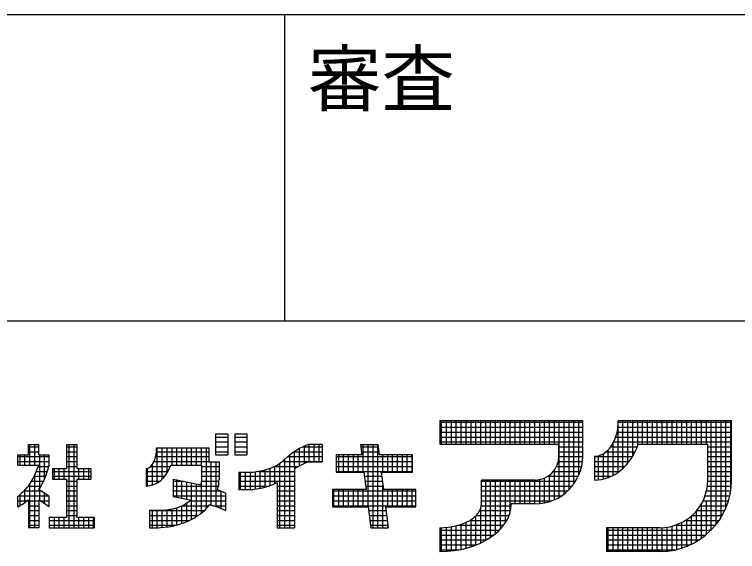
# Model space of a CAD drawing. Units: millimetres, scale not verified. Extents: x -14850 to 14850, y -10500 to 10500.
# Drawn here: x 2049 to 3524, y -9510 to -8415 of the extents above; entities that cross this region are included whole.
import ezdxf
from ezdxf.enums import TextEntityAlignment as Align

# ---------------------------------------------------------------- set-up
doc = ezdxf.new("R2010")
doc.units = ezdxf.units.MM
doc.header["$LTSCALE"] = 50
doc.layers.add('0-7_Axis_waku', color=7, linetype='Continuous', lineweight=25)
doc.styles.add('ＭＳ ゴシック', font='')
doc.styles.get('ＭＳ ゴシック').set_extended_font_data('MS Gothic')

msp = doc.modelspace()

# ---------------------------------------------------------------- linework, layer by layer
at = {"layer": '0-7_Axis_waku'}
for p, q in [((-12950, -8415), (14000, -8415)), ((2599.99, -9040), (2599.99, -8415)), ((399.99, -9040), (13999.99, -9040)), ((2916.13, -9243.03), (2916.13, -9291.63)), ((2916.13, -9243.03), (3207.73, -9243.03)), ((2916.13, -9246.8), (3207.73, -9246.8)), ((2919.96, -9291.63), (2919.96, -9243.03)), ((2929.96, -9291.63), (2929.96, -9243.03)), ((2939.96, -9291.63), (2939.96, -9243.03)), ((2949.96, -9291.63), (2949.96, -9243.03)), ((2959.96, -9291.63), (2959.96, -9243.03)), ((2969.96, -9291.63), (2969.96, -9243.03)), ((2979.96, -9291.63), (2979.96, -9243.03)), ((2989.97, -9291.63), (2989.97, -9243.03)), ((2999.97, -9291.63), (2999.97, -9243.03)), ((3009.97, -9291.63), (3009.97, -9243.03)), ((3019.97, -9291.63), (3019.97, -9243.03)), ((3029.97, -9291.63), (3029.97, -9243.03)), ((3039.97, -9291.63), (3039.97, -9243.03)), ((3049.97, -9291.63), (3049.97, -9243.03)), ((3059.97, -9291.63), (3059.97, -9243.03)), ((3069.97, -9291.63), (3069.97, -9243.03)), ((3079.97, -9291.63), (3079.97, -9243.03)), ((3089.98, -9291.63), (3089.98, -9243.03)), ((3099.98, -9291.63), (3099.98, -9243.03)), ((3109.97, -9291.63), (3109.97, -9243.03)), ((3119.98, -9291.63), (3119.98, -9243.03)), ((3129.98, -9291.63), (3129.98, -9243.03)), ((3139.98, -9291.63), (3139.98, -9243.03)), ((3149.98, -9291.63), (3149.98, -9243.03)), ((3159.98, -9399.61), (3159.98, -9243.03)), ((3169.99, -9392.83), (3169.99, -9243.03)), ((3179.99, -9383.93), (3179.99, -9243.03)), ((3189.99, -9371.92), (3189.99, -9243.03)), ((3199.99, -9353.96), (3199.99, -9243.03)), ((3207.73, -9315.93), (3207.73, -9243.03)), ((3279.96, -9348.73), (3279.96, -9243.03)), ((3280.56, -9246.8), (3511.49, -9246.8)), ((3280.63, -9243.03), (3511.49, -9243.03)), ((3289.97, -9340.59), (3289.97, -9243.03)), ((3299.96, -9329.93), (3299.96, -9243.03)), ((3309.97, -9315.64), (3309.97, -9243.03)), ((3319.97, -9294.8), (3319.97, -9243.03)), ((3329.96, -9291.63), (3329.96, -9243.03)), ((3339.97, -9291.63), (3339.97, -9243.03)), ((3349.97, -9291.63), (3349.97, -9243.03)), ((3359.97, -9291.63), (3359.97, -9243.03)), ((3369.97, -9291.63), (3369.97, -9243.03)), ((3379.98, -9291.63), (3379.98, -9243.03)), ((3389.97, -9291.63), (3389.97, -9243.03)), ((3399.97, -9291.63), (3399.97, -9243.03)), ((3409.98, -9291.63), (3409.98, -9243.03)), ((3419.98, -9291.63), (3419.98, -9243.03)), ((3429.98, -9291.63), (3429.98, -9243.03)), ((3439.98, -9291.63), (3439.98, -9243.03)), ((3449.98, -9291.63), (3449.98, -9243.03)), ((3459.98, -9291.63), (3459.98, -9243.03)), ((3469.98, -9466.41), (3469.98, -9243.03)), ((3479.98, -9455.04), (3479.98, -9243.03)), ((3489.98, -9440.73), (3489.98, -9243.03)), ((3499.98, -9421.27), (3499.98, -9243.03)), ((3509.99, -9385.35), (3509.99, -9243.03)), ((3511.49, -9364.53), (3511.49, -9243.03)), ((2916.13, -9256.8), (3207.73, -9256.8)), ((3279.76, -9256.8), (3511.49, -9256.8)), ((2458.9, -9270.48), (2458.9, -9312.98)), ((2458.9, -9276.8), (2483.73, -9276.8)), ((2497.82, -9270.48), (2497.82, -9312.98)), ((2497.82, -9276.8), (2522.65, -9276.8)), ((2916.13, -9266.8), (3207.73, -9266.8)), ((2916.13, -9276.8), (3207.73, -9276.8)), ((3275.1, -9276.8), (3511.49, -9276.8)), ((3277.97, -9266.8), (3511.49, -9266.8)), ((2076.85, -9291.73), (2098.1, -9291.73)), ((2076.85, -9312.98), (2076.85, -9291.73)), ((2079.98, -9334.23), (2079.98, -9291.73)), ((2089.98, -9334.23), (2089.98, -9291.73)), ((2098.1, -9312.98), (2098.1, -9291.73)), ((2154.76, -9291.73), (2176.01, -9291.73)), ((2154.76, -9291.73), (2154.76, -9341.31)), ((2159.98, -9461.73), (2159.98, -9291.73)), ((2169.98, -9461.73), (2169.98, -9291.73)), ((2176.01, -9291.73), (2176.01, -9341.31)), ((2458.9, -9286.8), (2483.73, -9286.8)), ((2497.82, -9286.8), (2522.65, -9286.8)), ((2676.28, -9291.73), (2647.94, -9291.73)), ((2649.98, -9327.15), (2649.98, -9291.73)), ((2659.99, -9327.15), (2659.99, -9291.73)), ((2669.99, -9327.15), (2669.99, -9291.73)), ((2676.28, -9291.73), (2676.28, -9327.15)), ((2754.2, -9291.73), (2789.61, -9291.73)), ((2754.2, -9291.73), (2756.85, -9312.98)), ((2759.97, -9348.4), (2759.97, -9291.73)), ((2769.98, -9419.23), (2769.98, -9291.73)), ((2779.98, -9461.73), (2779.98, -9291.73)), ((2789.61, -9291.73), (2792.27, -9312.98)), ((2916.13, -9286.8), (3207.73, -9286.8)), ((2916.13, -9291.63), (3159.14, -9291.63)), ((3159.14, -9315.93), (3159.14, -9291.63)), ((3269.96, -9354.9), (3269.96, -9288.6)), ((3270.9, -9286.8), (3511.49, -9286.8)), ((3321.12, -9291.63), (3462.88, -9291.63)), ((3462.88, -9364.53), (3462.88, -9291.63)), ((2076.85, -9296.8), (2098.1, -9296.8)), ((2076.85, -9306.8), (2098.1, -9306.8)), ((2154.76, -9296.8), (2176.01, -9296.8)), ((2154.76, -9306.8), (2176.01, -9306.8)), ((2338.1, -9306.8), (2444.73, -9306.8)), ((2338.48, -9298.81), (2444.73, -9298.81)), ((2339.97, -9370.17), (2339.97, -9298.81)), ((2349.97, -9362.4), (2349.97, -9298.81)), ((2359.97, -9349.95), (2359.97, -9298.81)), ((2369.98, -9334.23), (2369.98, -9298.81)), ((2379.97, -9334.23), (2379.97, -9298.81)), ((2389.98, -9334.23), (2389.98, -9298.81)), ((2399.98, -9334.23), (2399.98, -9298.81)), ((2409.97, -9334.23), (2409.97, -9298.81)), ((2419.98, -9334.23), (2419.98, -9298.81)), ((2429.98, -9334.23), (2429.98, -9298.81)), ((2439.98, -9422.57), (2439.98, -9298.81)), ((2458.9, -9296.8), (2483.73, -9296.8)), ((2458.9, -9306.8), (2483.73, -9306.8)), ((2497.82, -9296.8), (2522.65, -9296.8)), ((2497.82, -9306.8), (2522.65, -9306.8)), ((2619.35, -9306.8), (2676.28, -9306.8)), ((2619.98, -9339.29), (2619.98, -9305.65)), ((2629.98, -9334.92), (2629.98, -9299.24)), ((2636.24, -9296.8), (2676.28, -9296.8)), ((2639.98, -9330.56), (2639.98, -9295.14)), ((2754.83, -9296.8), (2790.25, -9296.8)), ((2756.08, -9306.8), (2791.49, -9306.8)), ((2789.98, -9461.73), (2789.98, -9294.66)), ((3159.14, -9296.8), (3207.73, -9296.8)), ((3159.14, -9306.8), (3207.73, -9306.8)), ((3255.58, -9306.8), (3314.77, -9306.8)), ((3259.96, -9359.41), (3259.96, -9302.69)), ((3264.85, -9296.8), (3319.2, -9296.8)), ((3462.88, -9296.8), (3511.49, -9296.8)), ((3462.88, -9306.8), (3511.49, -9306.8)), ((2055.6, -9334.23), (2055.6, -9312.98)), ((2055.6, -9312.98), (2076.85, -9312.98)), ((2055.6, -9316.8), (2119.34, -9316.8)), ((2059.97, -9334.23), (2059.97, -9312.98)), ((2069.98, -9334.23), (2069.98, -9312.98)), ((2098.1, -9312.98), (2119.34, -9312.98)), ((2099.98, -9406.32), (2099.98, -9312.98)), ((2109.99, -9361.46), (2109.99, -9312.98)), ((2119.34, -9334.23), (2119.34, -9312.98)), ((2154.76, -9316.8), (2176.01, -9316.8)), ((2336.48, -9316.8), (2444.73, -9316.8)), ((2458.9, -9312.98), (2483.73, -9312.98)), ((2497.82, -9312.98), (2522.65, -9312.98)), ((2599.98, -9461.73), (2599.98, -9322.13)), ((2606.85, -9316.8), (2676.28, -9316.8)), ((2609.98, -9461.73), (2609.98, -9313.3)), ((2704.62, -9312.98), (2704.62, -9348.4)), ((2756.85, -9312.98), (2704.62, -9312.98)), ((2704.62, -9316.8), (2860.45, -9316.8)), ((2709.97, -9348.4), (2709.97, -9312.98)), ((2719.97, -9348.4), (2719.97, -9312.98)), ((2729.97, -9348.4), (2729.97, -9312.98)), ((2739.98, -9348.4), (2739.98, -9312.98)), ((2749.98, -9348.4), (2749.98, -9312.98)), ((2860.45, -9312.98), (2792.27, -9312.98)), ((2799.98, -9348.4), (2799.98, -9312.98)), ((2809.98, -9348.4), (2809.98, -9312.98)), ((2819.98, -9348.4), (2819.98, -9312.98)), ((2829.99, -9348.4), (2829.99, -9312.98)), ((2839.98, -9348.4), (2839.98, -9312.98)), ((2849.98, -9348.4), (2849.98, -9312.98)), ((2859.98, -9348.4), (2859.98, -9312.98)), ((2860.45, -9348.4), (2860.45, -9312.98)), ((3159.13, -9316.8), (3207.73, -9316.8)), ((3232.04, -9315.93), (3232.04, -9364.53)), ((3232.04, -9316.8), (3309.27, -9316.8)), ((3239.96, -9364.12), (3239.96, -9314.95)), ((3249.96, -9362.45), (3249.96, -9310.79)), ((3462.88, -9316.8), (3511.49, -9316.8)), ((2055.6, -9326.8), (2119.34, -9326.8)), ((2055.6, -9334.23), (2098.1, -9334.23)), ((2097.18, -9336.8), (2119.34, -9336.8)), ((2154.76, -9326.8), (2176.01, -9326.8)), ((2154.76, -9336.8), (2176.01, -9336.8)), ((2326.75, -9336.8), (2366.7, -9336.8)), ((2329.97, -9374.73), (2329.97, -9332.82)), ((2333.22, -9326.8), (2444.73, -9326.8)), ((2367.7, -9334.23), (2430.56, -9334.23)), ((2430.56, -9362.56), (2430.56, -9334.23)), ((2430.56, -9336.8), (2465.98, -9336.8)), ((2449.98, -9414.76), (2449.98, -9327.15)), ((2459.99, -9418.56), (2459.99, -9327.15)), ((2465.98, -9327.15), (2465.98, -9362.56)), ((2579.98, -9371.88), (2579.98, -9336.77)), ((2581.86, -9336.8), (2627.15, -9336.8)), ((2589.98, -9461.73), (2589.98, -9330.95)), ((2594.36, -9326.8), (2676.28, -9326.8)), ((2647.94, -9327.15), (2676.28, -9327.15)), ((2704.62, -9326.8), (2860.45, -9326.8)), ((2704.62, -9336.8), (2860.45, -9336.8)), ((3154.43, -9336.8), (3205.47, -9336.8)), ((3157.91, -9326.8), (3207.13, -9326.8)), ((3232.04, -9326.8), (3302.44, -9326.8)), ((3232.04, -9336.8), (3293.84, -9336.8)), ((3462.88, -9326.8), (3511.49, -9326.8)), ((3462.88, -9336.8), (3511.49, -9336.8)), ((2093.08, -9346.8), (2115.82, -9346.8)), ((2126.43, -9341.31), (2126.43, -9362.56)), ((2126.43, -9341.31), (2154.76, -9341.31)), ((2126.43, -9346.8), (2204.35, -9346.8)), ((2129.98, -9362.56), (2129.98, -9341.31)), ((2139.98, -9362.56), (2139.98, -9341.31)), ((2149.98, -9362.56), (2149.98, -9341.31)), ((2176.01, -9341.31), (2204.35, -9341.31)), ((2179.98, -9362.56), (2179.98, -9341.31)), ((2189.98, -9362.56), (2189.98, -9341.31)), ((2199.99, -9362.56), (2199.99, -9341.31)), ((2204.35, -9341.31), (2204.35, -9362.56)), ((2317.22, -9341.31), (2317.22, -9376.73)), ((2317.22, -9346.8), (2361.87, -9346.8)), ((2319.97, -9376.63), (2319.97, -9340.95)), ((2430.56, -9346.8), (2465.98, -9346.8)), ((2506.27, -9348.4), (2534.61, -9348.4)), ((2509.97, -9383.81), (2509.97, -9348.4)), ((2519.97, -9383.81), (2519.97, -9348.4)), ((2529.97, -9383.81), (2529.97, -9348.4)), ((2539.98, -9383.01), (2539.98, -9347.54)), ((2547.15, -9346.8), (2619.61, -9346.8)), ((2549.97, -9381.18), (2549.97, -9345.96)), ((2559.97, -9379.35), (2559.97, -9344.37)), ((2569.98, -9375.99), (2569.98, -9340.57)), ((2619.61, -9341.31), (2619.61, -9461.73)), ((2704.62, -9346.8), (2860.45, -9346.8)), ((2704.62, -9348.4), (2761.28, -9348.4)), ((2761.28, -9348.4), (2765.71, -9383.81)), ((2796.7, -9348.4), (2860.45, -9348.4)), ((2796.7, -9348.4), (2801.12, -9383.81)), ((3148.07, -9346.8), (3202.7, -9346.8)), ((3149.98, -9404.76), (3149.98, -9344.32)), ((3232.04, -9346.8), (3282.59, -9346.8)), ((3462.88, -9346.8), (3511.49, -9346.8)), ((2083.34, -9366.8), (2107.85, -9366.8)), ((2088.64, -9356.8), (2111.84, -9356.8)), ((2089.98, -9461.73), (2089.98, -9353.95)), ((2126.43, -9356.8), (2204.35, -9356.8)), ((2126.43, -9362.56), (2154.76, -9362.56)), ((2154.76, -9362.56), (2154.76, -9440.48)), ((2154.76, -9366.8), (2176.01, -9366.8)), ((2176.01, -9362.56), (2204.35, -9362.56)), ((2176.01, -9362.56), (2176.01, -9440.48)), ((2317.22, -9356.8), (2355.07, -9356.8)), ((2317.22, -9366.8), (2344.9, -9366.8)), ((2372.48, -9362.56), (2372.48, -9397.98)), ((2372.48, -9366.8), (2393.32, -9366.8)), ((2379.97, -9399.49), (2379.97, -9364.02)), ((2389.98, -9401.53), (2389.98, -9366.1)), ((2430.56, -9356.8), (2465.98, -9356.8)), ((2430.56, -9366.8), (2465.98, -9366.8)), ((2506.27, -9356.8), (2619.61, -9356.8)), ((2506.27, -9366.8), (2619.61, -9366.8)), ((2762.33, -9356.8), (2797.75, -9356.8)), ((2763.58, -9366.8), (2799, -9366.8)), ((3001.18, -9413.13), (3001.18, -9364.53)), ((3110.54, -9364.53), (3001.18, -9364.53)), ((3001.18, -9366.8), (3193.36, -9366.8)), ((3009.97, -9487.52), (3009.97, -9364.53)), ((3019.97, -9481.36), (3019.97, -9364.53)), ((3029.97, -9473.86), (3029.97, -9364.53)), ((3039.97, -9464.43), (3039.97, -9364.53)), ((3049.97, -9451.68), (3049.97, -9364.53)), ((3059.97, -9429.01), (3059.97, -9364.53)), ((3069.97, -9413.13), (3069.97, -9364.53)), ((3079.97, -9413.13), (3079.97, -9364.53)), ((3089.98, -9413.13), (3089.98, -9364.53)), ((3099.98, -9413.13), (3099.98, -9364.53)), ((3109.97, -9413.13), (3109.97, -9364.53)), ((3119.98, -9412.67), (3119.98, -9363.6)), ((3129.98, -9411.16), (3129.98, -9360.47)), ((3136.83, -9356.8), (3198.73, -9356.8)), ((3139.98, -9408.56), (3139.98, -9354.59)), ((3232.04, -9356.8), (3266.15, -9356.8)), ((3462.86, -9366.8), (3511.46, -9366.8)), ((3462.88, -9356.8), (3511.49, -9356.8)), ((2077.51, -9376.8), (2102.61, -9376.8)), ((2079.98, -9461.73), (2079.98, -9372.89)), ((2154.76, -9376.8), (2176.01, -9376.8)), ((2372.48, -9376.8), (2465.98, -9376.8)), ((2399.98, -9403.57), (2399.98, -9368.19)), ((2409.97, -9444.66), (2409.97, -9370.27)), ((2419.98, -9438.82), (2419.98, -9372.36)), ((2429.98, -9431.62), (2429.98, -9370.02)), ((2506.27, -9376.8), (2568.47, -9376.8)), ((2584.19, -9369.64), (2584.19, -9461.73)), ((2584.19, -9376.8), (2619.61, -9376.8)), ((2764.83, -9376.8), (2800.25, -9376.8)), ((2799.98, -9461.73), (2799.98, -9374.66)), ((3001.18, -9376.8), (3186.31, -9376.8)), ((3462.1, -9376.8), (3510.96, -9376.8)), ((2059.97, -9416.59), (2059.97, -9394.07)), ((2067.72, -9386.8), (2102.58, -9386.8)), ((2069.98, -9410.03), (2069.98, -9385.12)), ((2119.34, -9397.98), (2098.1, -9383.81)), ((2109.99, -9412.99), (2109.99, -9391.74)), ((2154.76, -9386.8), (2176.01, -9386.8)), ((2372.48, -9386.8), (2469.3, -9386.8)), ((2469.99, -9422.37), (2469.99, -9387.11)), ((2478.74, -9390.89), (2478.74, -9426.31)), ((2584.19, -9386.8), (2619.61, -9386.8)), ((2697.53, -9383.81), (2697.53, -9419.23)), ((2765.71, -9383.81), (2697.53, -9383.81)), ((2697.53, -9386.8), (2867.53, -9386.8)), ((2699.97, -9419.23), (2699.97, -9383.81)), ((2709.97, -9419.23), (2709.97, -9383.81)), ((2719.97, -9419.23), (2719.97, -9383.81)), ((2729.97, -9419.23), (2729.97, -9383.81)), ((2739.98, -9419.23), (2739.98, -9383.81)), ((2749.98, -9419.23), (2749.98, -9383.81)), ((2759.97, -9419.23), (2759.97, -9383.81)), ((2867.53, -9383.81), (2801.12, -9383.81)), ((2809.98, -9419.23), (2809.98, -9383.81)), ((2819.98, -9419.23), (2819.98, -9383.81)), ((2829.99, -9419.23), (2829.99, -9383.81)), ((2839.98, -9419.23), (2839.98, -9383.81)), ((2849.98, -9419.23), (2849.98, -9383.81)), ((2859.98, -9419.23), (2859.98, -9383.81)), ((2867.53, -9419.23), (2867.53, -9383.81)), ((3001.18, -9386.8), (3177.06, -9386.8)), ((3460.3, -9386.8), (3509.77, -9386.8)), ((2055.6, -9419.23), (2055.6, -9397.98)), ((2055.6, -9406.8), (2074.9, -9406.8)), ((2056.96, -9396.8), (2117.58, -9396.8)), ((2076.85, -9405.06), (2076.85, -9461.73)), ((2076.85, -9406.8), (2098.1, -9406.8)), ((2098.1, -9405.06), (2098.1, -9461.73)), ((2119.34, -9419.23), (2098.1, -9405.06)), ((2100.7, -9406.8), (2119.34, -9406.8)), ((2119.34, -9419.23), (2119.34, -9397.98)), ((2154.76, -9396.8), (2176.01, -9396.8)), ((2154.76, -9406.8), (2176.01, -9406.8)), ((2372.48, -9396.8), (2478.74, -9396.8)), ((2406.77, -9406.8), (2478.74, -9406.8)), ((2584.19, -9396.8), (2619.61, -9396.8)), ((2584.19, -9406.8), (2619.61, -9406.8)), ((2697.53, -9396.8), (2867.53, -9396.8)), ((2697.53, -9406.8), (2867.53, -9406.8)), ((3001.18, -9396.8), (3164.46, -9396.8)), ((3001.18, -9406.8), (3145.04, -9406.8)), ((3453.21, -9406.8), (3505.22, -9406.8)), ((3457.37, -9396.8), (3507.87, -9396.8)), ((3459.98, -9475.73), (3459.98, -9406.8)), ((2055.6, -9416.8), (2059.66, -9416.8)), ((2076.85, -9416.8), (2098.1, -9416.8)), ((2115.7, -9416.8), (2119.34, -9416.8)), ((2154.76, -9416.8), (2176.01, -9416.8)), ((2359.97, -9460.3), (2359.97, -9425.39)), ((2369.98, -9458.65), (2369.98, -9423.63)), ((2379.97, -9456.32), (2379.97, -9420.85)), ((2389.98, -9453.27), (2389.98, -9416.92)), ((2390.23, -9416.8), (2445.22, -9416.8)), ((2399.98, -9449.42), (2399.98, -9411.54)), ((2454.87, -9416.8), (2478.74, -9416.8)), ((2584.19, -9416.8), (2619.61, -9416.8)), ((2697.53, -9416.8), (2867.53, -9416.8)), ((2697.53, -9419.23), (2770.14, -9419.23)), ((2770.14, -9419.23), (2775.45, -9461.73)), ((2805.56, -9419.23), (2867.53, -9419.23)), ((2805.56, -9419.23), (2810.87, -9461.73)), ((2999.97, -9492.65), (2999.97, -9421.31)), ((3000.94, -9416.8), (3061.83, -9416.8)), ((3110.54, -9413.13), (3061.93, -9413.13)), ((3447.63, -9416.8), (3501.79, -9416.8)), ((3449.98, -9483.49), (3449.98, -9412.92)), ((2076.85, -9426.8), (2098.1, -9426.8)), ((2076.85, -9436.8), (2098.1, -9436.8)), ((2119.34, -9440.48), (2119.34, -9461.73)), ((2119.34, -9440.48), (2154.76, -9440.48)), ((2119.97, -9461.73), (2119.97, -9440.48)), ((2129.98, -9461.73), (2129.98, -9440.48)), ((2139.98, -9461.73), (2139.98, -9440.48)), ((2149.98, -9461.73), (2149.98, -9440.48)), ((2154.76, -9426.8), (2176.01, -9426.8)), ((2154.76, -9436.8), (2176.01, -9436.8)), ((2176.01, -9440.48), (2211.43, -9440.48)), ((2179.98, -9461.73), (2179.98, -9440.48)), ((2189.98, -9461.73), (2189.98, -9440.48)), ((2199.99, -9461.73), (2199.99, -9440.48)), ((2209.99, -9461.73), (2209.99, -9440.48)), ((2211.43, -9440.48), (2211.43, -9461.73)), ((2324.31, -9426.31), (2324.31, -9461.73)), ((2338.48, -9426.31), (2324.31, -9426.31)), ((2324.31, -9426.8), (2435.61, -9426.8)), ((2324.31, -9436.8), (2423, -9436.8)), ((2329.97, -9461.5), (2329.97, -9426.31)), ((2339.97, -9461.71), (2339.97, -9426.17)), ((2349.97, -9461.31), (2349.97, -9426.23)), ((2584.19, -9426.8), (2619.61, -9426.8)), ((2584.19, -9436.8), (2619.61, -9436.8)), ((2771.08, -9426.8), (2806.5, -9426.8)), ((2772.33, -9436.8), (2807.75, -9436.8)), ((2989.97, -9496.94), (2989.97, -9437.25)), ((2990.41, -9436.8), (3057.54, -9436.8)), ((2997.75, -9426.8), (3060.48, -9426.8)), ((3429.98, -9495.39), (3429.98, -9437.42)), ((3430.68, -9436.8), (3492.31, -9436.8)), ((3439.98, -9489.98), (3439.98, -9427.2)), ((3440.32, -9426.8), (3497.51, -9426.8)), ((2076.85, -9446.8), (2098.1, -9446.8)), ((2119.34, -9446.8), (2211.43, -9446.8)), ((2324.31, -9446.8), (2405.74, -9446.8)), ((2584.19, -9446.8), (2619.61, -9446.8)), ((2773.58, -9446.8), (2809, -9446.8)), ((2809.98, -9461.73), (2809.98, -9454.67)), ((2959.96, -9505.83), (2959.96, -9454.78)), ((2969.96, -9503.45), (2969.96, -9450.75)), ((2977.46, -9446.8), (3052.9, -9446.8)), ((2979.96, -9500.51), (2979.96, -9445.25)), ((3399.97, -9506.24), (3399.97, -9455.48)), ((3409.98, -9503.44), (3409.98, -9451.05)), ((3417.44, -9446.8), (3486.05, -9446.8)), ((3419.98, -9499.84), (3419.98, -9445.15)), ((2076.85, -9456.8), (2098.1, -9456.8)), ((2098.1, -9461.73), (2076.85, -9461.73)), ((2119.34, -9456.8), (2211.43, -9456.8)), ((2119.34, -9461.73), (2211.43, -9461.73)), ((2324.31, -9456.8), (2378.14, -9456.8)), ((2324.31, -9461.73), (2341.74, -9461.73)), ((2584.19, -9456.8), (2619.61, -9456.8)), ((2584.19, -9461.73), (2619.61, -9461.73)), ((2774.83, -9456.8), (2810.25, -9456.8)), ((2775.45, -9461.73), (2810.87, -9461.73)), ((2916.13, -9461.73), (2916.13, -9510.33)), ((2916.13, -9466.8), (3037.69, -9466.8)), ((2919.96, -9510.29), (2919.96, -9461.68)), ((2929.96, -9509.88), (2929.96, -9461.08)), ((2939.96, -9509.01), (2939.96, -9459.78)), ((2949.96, -9507.67), (2949.96, -9457.72)), ((2953.45, -9456.8), (3046.38, -9456.8)), ((3256.33, -9461.73), (3256.33, -9510.33)), ((3365.68, -9461.73), (3256.33, -9461.73)), ((3256.33, -9466.8), (3469.6, -9466.8)), ((3259.96, -9510.33), (3259.96, -9461.73)), ((3269.96, -9510.33), (3269.96, -9461.73)), ((3279.96, -9510.33), (3279.96, -9461.73)), ((3289.97, -9510.33), (3289.97, -9461.73)), ((3299.96, -9510.33), (3299.96, -9461.73)), ((3309.97, -9510.33), (3309.97, -9461.73)), ((3319.97, -9510.33), (3319.97, -9461.73)), ((3329.96, -9510.33), (3329.96, -9461.73)), ((3339.97, -9510.33), (3339.97, -9461.73)), ((3349.97, -9510.33), (3349.97, -9461.73)), ((3359.97, -9510.33), (3359.97, -9461.73)), ((3369.97, -9510.27), (3369.97, -9461.63)), ((3379.98, -9509.63), (3379.98, -9460.67)), ((3389.97, -9508.29), (3389.97, -9458.64)), ((3396.24, -9456.8), (3478.57, -9456.8)), ((2916.13, -9476.8), (3026.29, -9476.8)), ((3256.33, -9476.8), (3458.7, -9476.8)), ((2916.13, -9486.8), (3011.23, -9486.8)), ((2916.13, -9496.8), (2990.31, -9496.8)), ((3256.33, -9486.8), (3445.1, -9486.8)), ((3256.33, -9496.8), (3427.02, -9496.8)), ((2916.13, -9506.8), (2955.02, -9506.8)), ((3256.33, -9506.8), (3397.56, -9506.8)), ((3365.68, -9510.33), (3256.33, -9510.33))]:
    msp.add_line(p, q, dxfattribs=at)
for points in [[(2458.9, -9270.48), (2483.73, -9270.48), (2483.73, -9312.98)], [(2497.82, -9270.48), (2522.65, -9270.48), (2522.65, -9312.98)], [(2534.61, -9348.4), (2541.95, -9347.23), (2554.47, -9344.94), (2566.56, -9341.87), (2577.99, -9337.53), (2584.19, -9334.23), (2589.37, -9330.79), (2597.85, -9324.01), (2606.1, -9316.73), (2614.51, -9309.64), (2619.61, -9305.89), (2623.32, -9303.51), (2629.96, -9299.82), (2636.83, -9296.52), (2643.84, -9293.45), (2647.94, -9291.73)], [(2444.73, -9298.81), (2444.73, -9327.15), (2465.98, -9327.15)], [(2055.6, -9397.98), (2058.76, -9395.16), (2064.16, -9390.26), (2069.35, -9385.22), (2074.22, -9379.93), (2076.85, -9376.73), (2080.65, -9371.41), (2086.36, -9361.63), (2091.25, -9351.25), (2095.65, -9340.53), (2098.1, -9334.23)], [(2098.1, -9383.81), (2102.2, -9377.59), (2108.11, -9366.17), (2112.92, -9354.07), (2117.08, -9341.57), (2119.34, -9334.23)], [(2619.61, -9341.31), (2623.32, -9338.93), (2629.96, -9335.24), (2636.83, -9331.93), (2643.84, -9328.87), (2647.94, -9327.15)], [(2506.27, -9348.4), (2506.27, -9383.81), (2534.61, -9383.81)], [(2372.48, -9362.56), (2379.99, -9364.08), (2392.94, -9366.72), (2405.88, -9369.42), (2418.82, -9372.21), (2426.31, -9373.9), (2429.05, -9374.53)], [(2534.61, -9383.81), (2541.95, -9382.65), (2554.47, -9380.36), (2566.56, -9377.28), (2577.99, -9372.94), (2584.19, -9369.64)], [(2462.9, -9384.25), (2464.13, -9384.72), (2468.23, -9386.37), (2472.31, -9388.09), (2476.38, -9389.86), (2478.74, -9390.89)], [(2055.6, -9419.23), (2058.62, -9417.35), (2063.81, -9414.08), (2068.93, -9410.71), (2073.98, -9407.19), (2076.85, -9405.06)], [(2372.48, -9397.98), (2379.99, -9399.5), (2392.94, -9402.14), (2405.88, -9404.84), (2408.51, -9405.4)], [(2447.09, -9414.51), (2448.47, -9414.88), (2456.9, -9417.52), (2461.73, -9419.23), (2464.13, -9420.14), (2468.23, -9421.79), (2472.31, -9423.51), (2476.38, -9425.28), (2478.74, -9426.31)]]:
    msp.add_lwpolyline(points, dxfattribs=at)
for centre, radius in [((3110.54, -9315.93), 48.6), ((3110.54, -9315.93), 97.2), ((3365.68, -9364.53), 145.8), ((3365.68, -9364.53), 97.2)]:
    msp.add_arc(centre, radius, 270, 0, dxfattribs=at)
for centre, major_axis, ratio, start_param, end_param in [((3232.04, -9243.03), (0, 72.9), 0.6666, 3.1415927, 4.712389), ((3232.04, -9243.03), (0, 121.5), 0.8, 3.1415927, 4.3008723), ((2317.22, -9298.81), (0, 42.5), 0.5, 3.1415927, 4.712389), ((2317.22, -9298.81), (0, 77.92), 0.7272, 3.1415927, 4.240528), ((2345.56, -9362.56), (85, 0), 0.75, 6.0943826, 6.2831853), ((2338.48, -9362.56), (127.5, 0), 0.7777, 6.0626356, 6.2831853), ((2345.56, -9362.56), (85, 0), 0.75, 4.6289585, 5.5462332), ((2338.48, -9362.56), (127.5, 0), 0.7777, 4.712389, 5.7317797), ((2916.13, -9413.13), (85.05, 0), 0.5714, 4.712389, 6.2831853), ((2916.13, -9413.13), (145.8, 0), 0.6666, 4.712389, 6.2831853)]:
    msp.add_ellipse(centre, major_axis=major_axis, ratio=ratio, start_param=start_param, end_param=end_param, dxfattribs=at)

# ---------------------------------------------------------------- texts
at = {"layer": '0-7_Axis_waku', "style": 'ＭＳ ゴシック'}
msp.add_text('審査', height=110, dxfattribs=at).set_placement((2647.1, -8633.97), align=Align.BOTTOM_LEFT)

doc.saveas('drawing.dxf')
